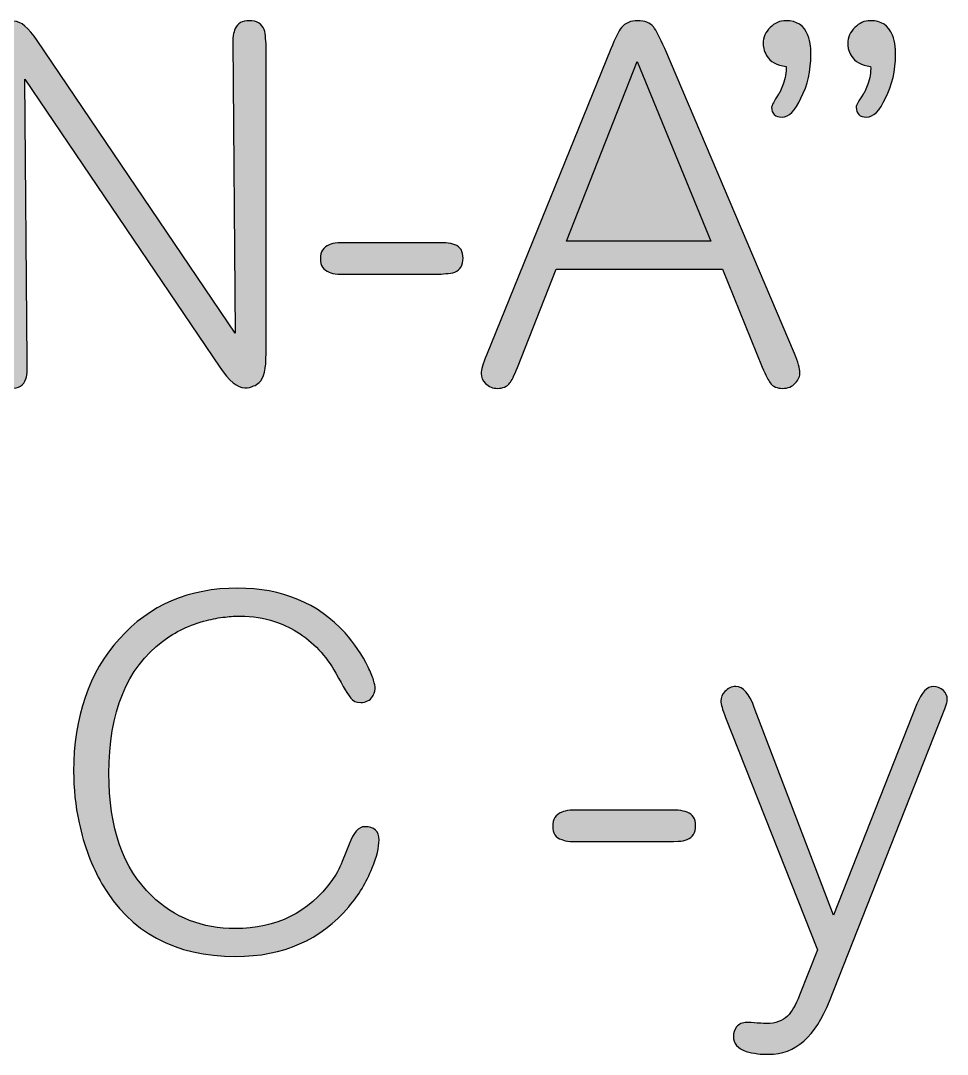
# Model space of a CAD drawing. Header units: centimetres. Extents: x -18.6 to 18.8, y -13 to 11.8.
# Drawn here: x -9.658 to -9.011, y -11.797 to -11.075 of the extents above; entities that cross this region are included whole.
import ezdxf

# ---------------------------------------------------------------- set-up
doc = ezdxf.new("R2010")
doc.units = ezdxf.units.CM
doc.header["$MEASUREMENT"] = 0
doc.layers.add('Layer 1', color=7, linetype='Continuous')

msp = doc.modelspace()

# ---------------------------------------------------------------- hatches: boundary and pattern name
at = {"layer": 'Layer 1', "true_color": 0x373435}
h = msp.add_hatch(color=250, dxfattribs=at)
edge = h.paths.add_edge_path()
edge.add_spline(control_points=[(-9.50988, -11.08883), (-9.50988, -11.08883), (-9.50988, -11.08709), (-9.50988, -11.08709), (-9.50988, -11.08709), (-9.50954, -11.08501), (-9.50954, -11.08501), (-9.5093, -11.08315), (-9.50884, -11.08154), (-9.50814, -11.08015), (-9.50652, -11.07644), (-9.50328, -11.07459), (-9.49841, -11.07459), (-9.49308, -11.07459), (-9.48961, -11.07667), (-9.48799, -11.08084), (-9.4873, -11.08246), (-9.48695, -11.08454), (-9.48695, -11.08709), (-9.48695, -11.08709), (-9.4866, -11.09057), (-9.4866, -11.09057), (-9.4866, -11.09057), (-9.4866, -11.30693), (-9.4866, -11.30693), (-9.4866, -11.31781), (-9.48822, -11.32464), (-9.49146, -11.32742), (-9.49262, -11.32858), (-9.4939, -11.32939), (-9.49529, -11.32985), (-9.49714, -11.33078), (-9.49922, -11.33124), (-9.50154, -11.33124), (-9.50664, -11.33124), (-9.51243, -11.32638), (-9.51892, -11.31666), (-9.51892, -11.31666), (-9.65515, -11.11557), (-9.65515, -11.11557), (-9.65515, -11.11557), (-9.65342, -11.31248), (-9.65342, -11.31248), (-9.65342, -11.31248), (-9.65342, -11.31874), (-9.65342, -11.31874), (-9.65342, -11.32129), (-9.65376, -11.32337), (-9.65445, -11.32499), (-9.65585, -11.32939), (-9.65932, -11.33158), (-9.66488, -11.33158), (-9.67022, -11.33158), (-9.67369, -11.3295), (-9.6753, -11.32534), (-9.67601, -11.32371), (-9.67636, -11.32163), (-9.67636, -11.31908), (-9.67636, -11.31908), (-9.6767, -11.31561), (-9.6767, -11.31561), (-9.6767, -11.31561), (-9.6767, -11.09404), (-9.6767, -11.09404), (-9.6767, -11.09404), (-9.67636, -11.08987), (-9.67636, -11.08987), (-9.67613, -11.08686), (-9.67565, -11.08443), (-9.67496, -11.08257), (-9.67288, -11.07749), (-9.66882, -11.07494), (-9.6628, -11.07494), (-9.65793, -11.07494), (-9.65249, -11.07946), (-9.64646, -11.08848), (-9.64646, -11.08848), (-9.50814, -11.29303), (-9.50814, -11.29303), (-9.50814, -11.29303), (-9.50988, -11.08883), (-9.50988, -11.08883)], knot_values=[0, 0, 0, 0, 0.037037, 0.037037, 0.037037, 0.074074, 0.074074, 0.074074, 0.111111, 0.111111, 0.111111, 0.148148, 0.148148, 0.148148, 0.185185, 0.185185, 0.185185, 0.222222, 0.222222, 0.222222, 0.259259, 0.259259, 0.259259, 0.296296, 0.296296, 0.296296, 0.333333, 0.333333, 0.333333, 0.37037, 0.37037, 0.37037, 0.407407, 0.407407, 0.407407, 0.444444, 0.444444, 0.444444, 0.481481, 0.481481, 0.481481, 0.518519, 0.518519, 0.518519, 0.555556, 0.555556, 0.555556, 0.592593, 0.592593, 0.592593, 0.62963, 0.62963, 0.62963, 0.666667, 0.666667, 0.666667, 0.703704, 0.703704, 0.703704, 0.740741, 0.740741, 0.740741, 0.777778, 0.777778, 0.777778, 0.814815, 0.814815, 0.814815, 0.851852, 0.851852, 0.851852, 0.888889, 0.888889, 0.888889, 0.925926, 0.925926, 0.925926, 0.962963, 0.962963, 0.962963, 1, 1, 1, 1], degree=3, periodic=1)
h = msp.add_hatch(color=250, dxfattribs=at)
edge = h.paths.add_edge_path()
edge.add_spline(control_points=[(-9.28399, -11.24824), (-9.28399, -11.24824), (-9.31109, -11.317), (-9.31109, -11.317), (-9.31341, -11.32279), (-9.31515, -11.32638), (-9.31631, -11.32777), (-9.31839, -11.33032), (-9.32128, -11.33158), (-9.32499, -11.33158), (-9.32824, -11.33158), (-9.33102, -11.33043), (-9.33334, -11.32811), (-9.33542, -11.32603), (-9.33646, -11.32371), (-9.33646, -11.32117), (-9.33646, -11.31863), (-9.33519, -11.31434), (-9.33264, -11.30832), (-9.33264, -11.30832), (-9.24576, -11.09438), (-9.24576, -11.09438), (-9.24274, -11.08675), (-9.24031, -11.08177), (-9.23846, -11.07946), (-9.23567, -11.07621), (-9.23186, -11.07459), (-9.22699, -11.07459), (-9.22212, -11.07459), (-9.21842, -11.07609), (-9.21587, -11.0791), (-9.21425, -11.08119), (-9.2117, -11.08617), (-9.20821, -11.09404), (-9.20821, -11.09404), (-9.11751, -11.30728), (-9.11751, -11.30728), (-9.11497, -11.31329), (-9.1137, -11.31769), (-9.1137, -11.32047), (-9.1137, -11.32302), (-9.11473, -11.32545), (-9.11681, -11.32777), (-9.11913, -11.33032), (-9.12215, -11.33158), (-9.12585, -11.33158), (-9.12956, -11.33158), (-9.13245, -11.33032), (-9.13454, -11.32777), (-9.13569, -11.32615), (-9.13756, -11.32245), (-9.14011, -11.31666), (-9.14011, -11.31666), (-9.16791, -11.24824), (-9.16791, -11.24824), (-9.16791, -11.24824), (-9.28399, -11.24824), (-9.28399, -11.24824)], knot_values=[0, 0, 0, 0, 0.052632, 0.052632, 0.052632, 0.105263, 0.105263, 0.105263, 0.157895, 0.157895, 0.157895, 0.210526, 0.210526, 0.210526, 0.263158, 0.263158, 0.263158, 0.315789, 0.315789, 0.315789, 0.368421, 0.368421, 0.368421, 0.421053, 0.421053, 0.421053, 0.473684, 0.473684, 0.473684, 0.526316, 0.526316, 0.526316, 0.578947, 0.578947, 0.578947, 0.631579, 0.631579, 0.631579, 0.684211, 0.684211, 0.684211, 0.736842, 0.736842, 0.736842, 0.789474, 0.789474, 0.789474, 0.842105, 0.842105, 0.842105, 0.894737, 0.894737, 0.894737, 0.947368, 0.947368, 0.947368, 1, 1, 1, 1], degree=3, periodic=1)
h = msp.add_hatch(color=250, dxfattribs=at)
edge = h.paths.add_edge_path()
edge.add_spline(control_points=[(-9.12343, -11.10654), (-9.1299, -11.10585), (-9.13442, -11.1033), (-9.13698, -11.0989), (-9.13791, -11.09751), (-9.1386, -11.09589), (-9.13906, -11.09404), (-9.13906, -11.09404), (-9.13941, -11.09196), (-9.13941, -11.09196), (-9.13941, -11.09196), (-9.13941, -11.09057), (-9.13941, -11.09057), (-9.13941, -11.08617), (-9.13779, -11.08246), (-9.13454, -11.07946), (-9.13153, -11.07621), (-9.12782, -11.07459), (-9.12343, -11.07459), (-9.116, -11.07459), (-9.11091, -11.07794), (-9.10813, -11.08467), (-9.1072, -11.08698), (-9.10662, -11.08964), (-9.10638, -11.09265), (-9.10615, -11.09381), (-9.10604, -11.09496), (-9.10604, -11.09612), (-9.10604, -11.09612), (-9.10604, -11.0982), (-9.10604, -11.0982), (-9.10604, -11.10955), (-9.10836, -11.11974), (-9.113, -11.12877), (-9.11716, -11.13756), (-9.12156, -11.14196), (-9.1262, -11.14196), (-9.13106, -11.14196), (-9.1335, -11.13965), (-9.1335, -11.13502), (-9.1335, -11.13386), (-9.13187, -11.13085), (-9.12863, -11.12599), (-9.12817, -11.1253), (-9.12771, -11.12448), (-9.12724, -11.12356), (-9.12655, -11.12217), (-9.12597, -11.12067), (-9.12551, -11.11904), (-9.12388, -11.11488), (-9.12319, -11.1107), (-9.12343, -11.10654)], knot_values=[0, 0, 0, 0, 0.058824, 0.058824, 0.058824, 0.117647, 0.117647, 0.117647, 0.176471, 0.176471, 0.176471, 0.235294, 0.235294, 0.235294, 0.294118, 0.294118, 0.294118, 0.352941, 0.352941, 0.352941, 0.411765, 0.411765, 0.411765, 0.470588, 0.470588, 0.470588, 0.529412, 0.529412, 0.529412, 0.588235, 0.588235, 0.588235, 0.647059, 0.647059, 0.647059, 0.705882, 0.705882, 0.705882, 0.764706, 0.764706, 0.764706, 0.823529, 0.823529, 0.823529, 0.882353, 0.882353, 0.882353, 0.941176, 0.941176, 0.941176, 1, 1, 1, 1], degree=3, periodic=1)
h = msp.add_hatch(color=250, dxfattribs=at)
edge = h.paths.add_edge_path()
edge.add_spline(control_points=[(-9.06434, -11.10654), (-9.07083, -11.10585), (-9.07534, -11.1033), (-9.07789, -11.0989), (-9.07882, -11.09751), (-9.07951, -11.09589), (-9.07998, -11.09404), (-9.07998, -11.09404), (-9.08033, -11.09196), (-9.08033, -11.09196), (-9.08033, -11.09196), (-9.08033, -11.09057), (-9.08033, -11.09057), (-9.08033, -11.08617), (-9.07871, -11.08246), (-9.07545, -11.07946), (-9.07244, -11.07621), (-9.06874, -11.07459), (-9.06434, -11.07459), (-9.05693, -11.07459), (-9.05183, -11.07794), (-9.04904, -11.08467), (-9.04811, -11.08698), (-9.04753, -11.08964), (-9.0473, -11.09265), (-9.04708, -11.09381), (-9.04695, -11.09496), (-9.04695, -11.09612), (-9.04695, -11.09612), (-9.04695, -11.0982), (-9.04695, -11.0982), (-9.04695, -11.10955), (-9.04927, -11.11974), (-9.05391, -11.12877), (-9.05809, -11.13756), (-9.06248, -11.14196), (-9.06712, -11.14196), (-9.07199, -11.14196), (-9.07442, -11.13965), (-9.07442, -11.13502), (-9.07442, -11.13386), (-9.07279, -11.13085), (-9.06955, -11.12599), (-9.06909, -11.1253), (-9.06863, -11.12448), (-9.06816, -11.12356), (-9.06747, -11.12217), (-9.06689, -11.12067), (-9.06642, -11.11904), (-9.06481, -11.11488), (-9.06411, -11.1107), (-9.06434, -11.10654)], knot_values=[0, 0, 0, 0, 0.058824, 0.058824, 0.058824, 0.117647, 0.117647, 0.117647, 0.176471, 0.176471, 0.176471, 0.235294, 0.235294, 0.235294, 0.294118, 0.294118, 0.294118, 0.352941, 0.352941, 0.352941, 0.411765, 0.411765, 0.411765, 0.470588, 0.470588, 0.470588, 0.529412, 0.529412, 0.529412, 0.588235, 0.588235, 0.588235, 0.647059, 0.647059, 0.647059, 0.705882, 0.705882, 0.705882, 0.764706, 0.764706, 0.764706, 0.823529, 0.823529, 0.823529, 0.882353, 0.882353, 0.882353, 0.941176, 0.941176, 0.941176, 1, 1, 1, 1], degree=3, periodic=1)
h = msp.add_hatch(color=250, dxfattribs=at)
edge = h.paths.add_edge_path()
edge.add_spline(control_points=[(-9.1759, -11.22879), (-9.1759, -11.22879), (-9.22734, -11.10307), (-9.22734, -11.10307), (-9.22734, -11.10307), (-9.27668, -11.22879), (-9.27668, -11.22879), (-9.27668, -11.22879), (-9.1759, -11.22879), (-9.1759, -11.22879)], knot_values=[0, 0, 0, 0, 0.333333, 0.333333, 0.333333, 0.666667, 0.666667, 0.666667, 1, 1, 1, 1], degree=3, periodic=1)
h = msp.add_hatch(color=250, dxfattribs=at)
edge = h.paths.add_edge_path()
edge.add_spline(control_points=[(-9.36114, -11.22983), (-9.3586, -11.23006), (-9.35651, -11.23053), (-9.35488, -11.23122), (-9.35094, -11.23261), (-9.34898, -11.23574), (-9.34898, -11.24059), (-9.34898, -11.24546), (-9.35094, -11.2487), (-9.35488, -11.25032), (-9.35651, -11.25101), (-9.3586, -11.25137), (-9.36114, -11.25137), (-9.36114, -11.25137), (-9.36426, -11.25171), (-9.36426, -11.25171), (-9.36426, -11.25171), (-9.43656, -11.25171), (-9.43656, -11.25171), (-9.4391, -11.25148), (-9.44107, -11.25101), (-9.44246, -11.25032), (-9.44663, -11.24893), (-9.44871, -11.2458), (-9.44871, -11.24095), (-9.44871, -11.23608), (-9.44663, -11.23284), (-9.44246, -11.23122), (-9.44107, -11.23053), (-9.4391, -11.23006), (-9.43656, -11.22983), (-9.43656, -11.22983), (-9.36114, -11.22983), (-9.36114, -11.22983)], knot_values=[0, 0, 0, 0, 0.090909, 0.090909, 0.090909, 0.181818, 0.181818, 0.181818, 0.272727, 0.272727, 0.272727, 0.363636, 0.363636, 0.363636, 0.454545, 0.454545, 0.454545, 0.545455, 0.545455, 0.545455, 0.636364, 0.636364, 0.636364, 0.727273, 0.727273, 0.727273, 0.818182, 0.818182, 0.818182, 0.909091, 0.909091, 0.909091, 1, 1, 1, 1], degree=3, periodic=1)
h = msp.add_hatch(color=250, dxfattribs=at)
edge = h.paths.add_edge_path()
edge.add_spline(control_points=[(-9.62107, -11.59935), (-9.62107, -11.56115), (-9.61041, -11.53025), (-9.5891, -11.50662), (-9.56801, -11.48301), (-9.54044, -11.4712), (-9.50639, -11.4712), (-9.47558, -11.4712), (-9.45054, -11.48162), (-9.43132, -11.50246), (-9.42483, -11.50986), (-9.4195, -11.51786), (-9.41533, -11.52642), (-9.41371, -11.52967), (-9.41243, -11.53267), (-9.41151, -11.53545), (-9.4108, -11.53799), (-9.41046, -11.53996), (-9.41046, -11.54136), (-9.41046, -11.54205), (-9.41058, -11.54286), (-9.4108, -11.54378), (-9.41127, -11.54494), (-9.41174, -11.54599), (-9.4122, -11.54691), (-9.41406, -11.54969), (-9.41684, -11.55107), (-9.42054, -11.55107), (-9.42355, -11.55107), (-9.42586, -11.55004), (-9.42749, -11.54796), (-9.42911, -11.5461), (-9.43259, -11.54031), (-9.43792, -11.53059), (-9.44464, -11.51831), (-9.45367, -11.50871), (-9.46502, -11.50176), (-9.47036, -11.49852), (-9.47558, -11.49609), (-9.48066, -11.49447), (-9.48809, -11.49192), (-9.49607, -11.49065), (-9.50465, -11.49065), (-9.50789, -11.49065), (-9.51136, -11.49088), (-9.51507, -11.49134), (-9.51948, -11.49181), (-9.52388, -11.49262), (-9.52827, -11.49378), (-9.53986, -11.49678), (-9.55006, -11.50165), (-9.55886, -11.50836), (-9.58388, -11.52712), (-9.5964, -11.55791), (-9.5964, -11.60075), (-9.5964, -11.63872), (-9.58643, -11.66719), (-9.56651, -11.68617), (-9.55076, -11.70146), (-9.5313, -11.70909), (-9.50812, -11.70909), (-9.47939, -11.70909), (-9.45691, -11.69787), (-9.44069, -11.67541), (-9.43792, -11.67171), (-9.43548, -11.6673), (-9.4334, -11.66222), (-9.4334, -11.66222), (-9.43097, -11.65596), (-9.43097, -11.65596), (-9.43097, -11.65596), (-9.42854, -11.65006), (-9.42854, -11.65006), (-9.42552, -11.64196), (-9.42193, -11.6379), (-9.41776, -11.6379), (-9.41104, -11.6379), (-9.40769, -11.64103), (-9.40769, -11.64728), (-9.40769, -11.65238), (-9.4093, -11.65885), (-9.41254, -11.66673), (-9.41649, -11.67669), (-9.42193, -11.68572), (-9.42889, -11.69382), (-9.44835, -11.71697), (-9.47464, -11.72855), (-9.50778, -11.72855), (-9.55041, -11.72855), (-9.58157, -11.71164), (-9.60126, -11.67785), (-9.60845, -11.66534), (-9.61377, -11.6511), (-9.61724, -11.63512), (-9.6198, -11.62309), (-9.62107, -11.61116), (-9.62107, -11.59935)], knot_values=[0, 0, 0, 0, 0.03125, 0.03125, 0.03125, 0.0625, 0.0625, 0.0625, 0.09375, 0.09375, 0.09375, 0.125, 0.125, 0.125, 0.15625, 0.15625, 0.15625, 0.1875, 0.1875, 0.1875, 0.21875, 0.21875, 0.21875, 0.25, 0.25, 0.25, 0.28125, 0.28125, 0.28125, 0.3125, 0.3125, 0.3125, 0.34375, 0.34375, 0.34375, 0.375, 0.375, 0.375, 0.40625, 0.40625, 0.40625, 0.4375, 0.4375, 0.4375, 0.46875, 0.46875, 0.46875, 0.5, 0.5, 0.5, 0.53125, 0.53125, 0.53125, 0.5625, 0.5625, 0.5625, 0.59375, 0.59375, 0.59375, 0.625, 0.625, 0.625, 0.65625, 0.65625, 0.65625, 0.6875, 0.6875, 0.6875, 0.71875, 0.71875, 0.71875, 0.75, 0.75, 0.75, 0.78125, 0.78125, 0.78125, 0.8125, 0.8125, 0.8125, 0.84375, 0.84375, 0.84375, 0.875, 0.875, 0.875, 0.90625, 0.90625, 0.90625, 0.9375, 0.9375, 0.9375, 0.96875, 0.96875, 0.96875, 1, 1, 1, 1], degree=3, periodic=1)
h = msp.add_hatch(color=250, dxfattribs=at)
edge = h.paths.add_edge_path()
edge.add_spline(control_points=[(-9.03199, -11.55212), (-9.02875, -11.54402), (-9.02493, -11.53996), (-9.02053, -11.53996), (-9.01797, -11.53996), (-9.01566, -11.54089), (-9.01357, -11.54275), (-9.01173, -11.5446), (-9.01079, -11.54657), (-9.01079, -11.54865), (-9.01079, -11.5505), (-9.01184, -11.55397), (-9.01392, -11.55907), (-9.01392, -11.55907), (-9.09316, -11.7598), (-9.09316, -11.7598), (-9.10289, -11.78458), (-9.11703, -11.79697), (-9.13555, -11.79697), (-9.13834, -11.79697), (-9.14089, -11.79685), (-9.14321, -11.79661), (-9.14621, -11.79616), (-9.14887, -11.79558), (-9.15119, -11.79488), (-9.15722, -11.7928), (-9.16024, -11.78932), (-9.16024, -11.78446), (-9.16024, -11.78192), (-9.15954, -11.77971), (-9.15815, -11.77787), (-9.1563, -11.77578), (-9.15387, -11.77474), (-9.15084, -11.77474), (-9.15084, -11.77474), (-9.14772, -11.77474), (-9.14772, -11.77474), (-9.14772, -11.77474), (-9.14355, -11.77508), (-9.14355, -11.77508), (-9.13985, -11.77532), (-9.13765, -11.77543), (-9.13695, -11.77543), (-9.1307, -11.77543), (-9.12583, -11.77369), (-9.12236, -11.77022), (-9.11957, -11.76745), (-9.11679, -11.76258), (-9.11401, -11.75564), (-9.11401, -11.75564), (-9.1015, -11.72403), (-9.1015, -11.72403), (-9.1015, -11.72403), (-9.16579, -11.56149), (-9.16579, -11.56149), (-9.16789, -11.55594), (-9.16892, -11.55212), (-9.16892, -11.55004), (-9.16892, -11.54749), (-9.168, -11.54529), (-9.16615, -11.54344), (-9.16406, -11.54112), (-9.16151, -11.53996), (-9.1585, -11.53996), (-9.1534, -11.53996), (-9.14911, -11.54483), (-9.14564, -11.55455), (-9.14564, -11.55455), (-9.09038, -11.69972), (-9.09038, -11.69972), (-9.09038, -11.69972), (-9.03199, -11.55212), (-9.03199, -11.55212)], knot_values=[0, 0, 0, 0, 0.041667, 0.041667, 0.041667, 0.083333, 0.083333, 0.083333, 0.125, 0.125, 0.125, 0.166667, 0.166667, 0.166667, 0.208333, 0.208333, 0.208333, 0.25, 0.25, 0.25, 0.291667, 0.291667, 0.291667, 0.333333, 0.333333, 0.333333, 0.375, 0.375, 0.375, 0.416667, 0.416667, 0.416667, 0.458333, 0.458333, 0.458333, 0.5, 0.5, 0.5, 0.541667, 0.541667, 0.541667, 0.583333, 0.583333, 0.583333, 0.625, 0.625, 0.625, 0.666667, 0.666667, 0.666667, 0.708333, 0.708333, 0.708333, 0.75, 0.75, 0.75, 0.791667, 0.791667, 0.791667, 0.833333, 0.833333, 0.833333, 0.875, 0.875, 0.875, 0.916667, 0.916667, 0.916667, 0.958333, 0.958333, 0.958333, 1, 1, 1, 1], degree=3, periodic=1)
h = msp.add_hatch(color=250, dxfattribs=at)
edge = h.paths.add_edge_path()
edge.add_spline(control_points=[(-9.19882, -11.62644), (-9.19627, -11.62667), (-9.19418, -11.62714), (-9.19255, -11.62783), (-9.18861, -11.62922), (-9.18665, -11.63235), (-9.18665, -11.6372), (-9.18665, -11.64207), (-9.18861, -11.64531), (-9.19255, -11.64693), (-9.19418, -11.64762), (-9.19627, -11.64798), (-9.19882, -11.64798), (-9.19882, -11.64798), (-9.20194, -11.64832), (-9.20194, -11.64832), (-9.20194, -11.64832), (-9.27423, -11.64832), (-9.27423, -11.64832), (-9.27677, -11.64809), (-9.27874, -11.64762), (-9.28013, -11.64693), (-9.28431, -11.64554), (-9.28639, -11.64241), (-9.28639, -11.63756), (-9.28639, -11.63269), (-9.28431, -11.62945), (-9.28013, -11.62783), (-9.27874, -11.62714), (-9.27677, -11.62667), (-9.27423, -11.62644), (-9.27423, -11.62644), (-9.19882, -11.62644), (-9.19882, -11.62644)], knot_values=[0, 0, 0, 0, 0.090909, 0.090909, 0.090909, 0.181818, 0.181818, 0.181818, 0.272727, 0.272727, 0.272727, 0.363636, 0.363636, 0.363636, 0.454545, 0.454545, 0.454545, 0.545455, 0.545455, 0.545455, 0.636364, 0.636364, 0.636364, 0.727273, 0.727273, 0.727273, 0.818182, 0.818182, 0.818182, 0.909091, 0.909091, 0.909091, 1, 1, 1, 1], degree=3, periodic=1)

# ---------------------------------------------------------------- linework, layer by layer
at = {"layer": 'Layer 1', "color": 250}
for points, knots in [([(-9.50988, -11.08883), (-9.50988, -11.08883), (-9.50988, -11.08709), (-9.50988, -11.08709), (-9.50988, -11.08709), (-9.50954, -11.08501), (-9.50954, -11.08501), (-9.5093, -11.08315), (-9.50884, -11.08154), (-9.50814, -11.08015), (-9.50652, -11.07644), (-9.50328, -11.07459), (-9.49841, -11.07459), (-9.49308, -11.07459), (-9.48961, -11.07667), (-9.48799, -11.08084), (-9.4873, -11.08246), (-9.48695, -11.08454), (-9.48695, -11.08709), (-9.48695, -11.08709), (-9.4866, -11.09057), (-9.4866, -11.09057), (-9.4866, -11.09057), (-9.4866, -11.30693), (-9.4866, -11.30693), (-9.4866, -11.31781), (-9.48822, -11.32464), (-9.49146, -11.32742), (-9.49262, -11.32858), (-9.4939, -11.32939), (-9.49529, -11.32985), (-9.49714, -11.33078), (-9.49922, -11.33124), (-9.50154, -11.33124), (-9.50664, -11.33124), (-9.51243, -11.32638), (-9.51892, -11.31666), (-9.51892, -11.31666), (-9.65515, -11.11557), (-9.65515, -11.11557), (-9.65515, -11.11557), (-9.65342, -11.31248), (-9.65342, -11.31248), (-9.65342, -11.31248), (-9.65342, -11.31874), (-9.65342, -11.31874), (-9.65342, -11.32129), (-9.65376, -11.32337), (-9.65445, -11.32499), (-9.65585, -11.32939), (-9.65932, -11.33158), (-9.66488, -11.33158), (-9.67022, -11.33158), (-9.67369, -11.3295), (-9.6753, -11.32534), (-9.67601, -11.32371), (-9.67636, -11.32163), (-9.67636, -11.31908), (-9.67636, -11.31908), (-9.6767, -11.31561), (-9.6767, -11.31561), (-9.6767, -11.31561), (-9.6767, -11.09404), (-9.6767, -11.09404), (-9.6767, -11.09404), (-9.67636, -11.08987), (-9.67636, -11.08987), (-9.67613, -11.08686), (-9.67565, -11.08443), (-9.67496, -11.08257), (-9.67288, -11.07749), (-9.66882, -11.07494), (-9.6628, -11.07494), (-9.65793, -11.07494), (-9.65249, -11.07946), (-9.64646, -11.08848), (-9.64646, -11.08848), (-9.50814, -11.29303), (-9.50814, -11.29303), (-9.50814, -11.29303), (-9.50988, -11.08883), (-9.50988, -11.08883)], [0, 0, 0, 0, 0.037037, 0.037037, 0.037037, 0.074074, 0.074074, 0.074074, 0.111111, 0.111111, 0.111111, 0.148148, 0.148148, 0.148148, 0.185185, 0.185185, 0.185185, 0.222222, 0.222222, 0.222222, 0.259259, 0.259259, 0.259259, 0.296296, 0.296296, 0.296296, 0.333333, 0.333333, 0.333333, 0.37037, 0.37037, 0.37037, 0.407407, 0.407407, 0.407407, 0.444444, 0.444444, 0.444444, 0.481481, 0.481481, 0.481481, 0.518519, 0.518519, 0.518519, 0.555556, 0.555556, 0.555556, 0.592593, 0.592593, 0.592593, 0.62963, 0.62963, 0.62963, 0.666667, 0.666667, 0.666667, 0.703704, 0.703704, 0.703704, 0.740741, 0.740741, 0.740741, 0.777778, 0.777778, 0.777778, 0.814815, 0.814815, 0.814815, 0.851852, 0.851852, 0.851852, 0.888889, 0.888889, 0.888889, 0.925926, 0.925926, 0.925926, 0.962963, 0.962963, 0.962963, 1, 1, 1, 1]), ([(-9.28399, -11.24824), (-9.28399, -11.24824), (-9.31109, -11.317), (-9.31109, -11.317), (-9.31341, -11.32279), (-9.31515, -11.32638), (-9.31631, -11.32777), (-9.31839, -11.33032), (-9.32128, -11.33158), (-9.32499, -11.33158), (-9.32824, -11.33158), (-9.33102, -11.33043), (-9.33334, -11.32811), (-9.33542, -11.32603), (-9.33646, -11.32371), (-9.33646, -11.32117), (-9.33646, -11.31863), (-9.33519, -11.31434), (-9.33264, -11.30832), (-9.33264, -11.30832), (-9.24576, -11.09438), (-9.24576, -11.09438), (-9.24274, -11.08675), (-9.24031, -11.08177), (-9.23846, -11.07946), (-9.23567, -11.07621), (-9.23186, -11.07459), (-9.22699, -11.07459), (-9.22212, -11.07459), (-9.21842, -11.07609), (-9.21587, -11.0791), (-9.21425, -11.08119), (-9.2117, -11.08617), (-9.20821, -11.09404), (-9.20821, -11.09404), (-9.11751, -11.30728), (-9.11751, -11.30728), (-9.11497, -11.31329), (-9.1137, -11.31769), (-9.1137, -11.32047), (-9.1137, -11.32302), (-9.11473, -11.32545), (-9.11681, -11.32777), (-9.11913, -11.33032), (-9.12215, -11.33158), (-9.12585, -11.33158), (-9.12956, -11.33158), (-9.13245, -11.33032), (-9.13454, -11.32777), (-9.13569, -11.32615), (-9.13756, -11.32245), (-9.14011, -11.31666), (-9.14011, -11.31666), (-9.16791, -11.24824), (-9.16791, -11.24824), (-9.16791, -11.24824), (-9.28399, -11.24824), (-9.28399, -11.24824)], [0, 0, 0, 0, 0.052632, 0.052632, 0.052632, 0.105263, 0.105263, 0.105263, 0.157895, 0.157895, 0.157895, 0.210526, 0.210526, 0.210526, 0.263158, 0.263158, 0.263158, 0.315789, 0.315789, 0.315789, 0.368421, 0.368421, 0.368421, 0.421053, 0.421053, 0.421053, 0.473684, 0.473684, 0.473684, 0.526316, 0.526316, 0.526316, 0.578947, 0.578947, 0.578947, 0.631579, 0.631579, 0.631579, 0.684211, 0.684211, 0.684211, 0.736842, 0.736842, 0.736842, 0.789474, 0.789474, 0.789474, 0.842105, 0.842105, 0.842105, 0.894737, 0.894737, 0.894737, 0.947368, 0.947368, 0.947368, 1, 1, 1, 1]), ([(-9.12343, -11.10654), (-9.1299, -11.10585), (-9.13442, -11.1033), (-9.13698, -11.0989), (-9.13791, -11.09751), (-9.1386, -11.09589), (-9.13906, -11.09404), (-9.13906, -11.09404), (-9.13941, -11.09196), (-9.13941, -11.09196), (-9.13941, -11.09196), (-9.13941, -11.09057), (-9.13941, -11.09057), (-9.13941, -11.08617), (-9.13779, -11.08246), (-9.13454, -11.07946), (-9.13153, -11.07621), (-9.12782, -11.07459), (-9.12343, -11.07459), (-9.116, -11.07459), (-9.11091, -11.07794), (-9.10813, -11.08467), (-9.1072, -11.08698), (-9.10662, -11.08964), (-9.10638, -11.09265), (-9.10615, -11.09381), (-9.10604, -11.09496), (-9.10604, -11.09612), (-9.10604, -11.09612), (-9.10604, -11.0982), (-9.10604, -11.0982), (-9.10604, -11.10955), (-9.10836, -11.11974), (-9.113, -11.12877), (-9.11716, -11.13756), (-9.12156, -11.14196), (-9.1262, -11.14196), (-9.13106, -11.14196), (-9.1335, -11.13965), (-9.1335, -11.13502), (-9.1335, -11.13386), (-9.13187, -11.13085), (-9.12863, -11.12599), (-9.12817, -11.1253), (-9.12771, -11.12448), (-9.12724, -11.12356), (-9.12655, -11.12217), (-9.12597, -11.12067), (-9.12551, -11.11904), (-9.12388, -11.11488), (-9.12319, -11.1107), (-9.12343, -11.10654)], [0, 0, 0, 0, 0.058824, 0.058824, 0.058824, 0.117647, 0.117647, 0.117647, 0.176471, 0.176471, 0.176471, 0.235294, 0.235294, 0.235294, 0.294118, 0.294118, 0.294118, 0.352941, 0.352941, 0.352941, 0.411765, 0.411765, 0.411765, 0.470588, 0.470588, 0.470588, 0.529412, 0.529412, 0.529412, 0.588235, 0.588235, 0.588235, 0.647059, 0.647059, 0.647059, 0.705882, 0.705882, 0.705882, 0.764706, 0.764706, 0.764706, 0.823529, 0.823529, 0.823529, 0.882353, 0.882353, 0.882353, 0.941176, 0.941176, 0.941176, 1, 1, 1, 1]), ([(-9.06434, -11.10654), (-9.07083, -11.10585), (-9.07534, -11.1033), (-9.07789, -11.0989), (-9.07882, -11.09751), (-9.07951, -11.09589), (-9.07998, -11.09404), (-9.07998, -11.09404), (-9.08033, -11.09196), (-9.08033, -11.09196), (-9.08033, -11.09196), (-9.08033, -11.09057), (-9.08033, -11.09057), (-9.08033, -11.08617), (-9.07871, -11.08246), (-9.07545, -11.07946), (-9.07244, -11.07621), (-9.06874, -11.07459), (-9.06434, -11.07459), (-9.05693, -11.07459), (-9.05183, -11.07794), (-9.04904, -11.08467), (-9.04811, -11.08698), (-9.04753, -11.08964), (-9.0473, -11.09265), (-9.04708, -11.09381), (-9.04695, -11.09496), (-9.04695, -11.09612), (-9.04695, -11.09612), (-9.04695, -11.0982), (-9.04695, -11.0982), (-9.04695, -11.10955), (-9.04927, -11.11974), (-9.05391, -11.12877), (-9.05809, -11.13756), (-9.06248, -11.14196), (-9.06712, -11.14196), (-9.07199, -11.14196), (-9.07442, -11.13965), (-9.07442, -11.13502), (-9.07442, -11.13386), (-9.07279, -11.13085), (-9.06955, -11.12599), (-9.06909, -11.1253), (-9.06863, -11.12448), (-9.06816, -11.12356), (-9.06747, -11.12217), (-9.06689, -11.12067), (-9.06642, -11.11904), (-9.06481, -11.11488), (-9.06411, -11.1107), (-9.06434, -11.10654)], [0, 0, 0, 0, 0.058824, 0.058824, 0.058824, 0.117647, 0.117647, 0.117647, 0.176471, 0.176471, 0.176471, 0.235294, 0.235294, 0.235294, 0.294118, 0.294118, 0.294118, 0.352941, 0.352941, 0.352941, 0.411765, 0.411765, 0.411765, 0.470588, 0.470588, 0.470588, 0.529412, 0.529412, 0.529412, 0.588235, 0.588235, 0.588235, 0.647059, 0.647059, 0.647059, 0.705882, 0.705882, 0.705882, 0.764706, 0.764706, 0.764706, 0.823529, 0.823529, 0.823529, 0.882353, 0.882353, 0.882353, 0.941176, 0.941176, 0.941176, 1, 1, 1, 1]), ([(-9.1759, -11.22879), (-9.1759, -11.22879), (-9.22734, -11.10307), (-9.22734, -11.10307), (-9.22734, -11.10307), (-9.27668, -11.22879), (-9.27668, -11.22879), (-9.27668, -11.22879), (-9.1759, -11.22879), (-9.1759, -11.22879)], [0, 0, 0, 0, 0.333333, 0.333333, 0.333333, 0.666667, 0.666667, 0.666667, 1, 1, 1, 1]), ([(-9.36114, -11.22983), (-9.3586, -11.23006), (-9.35651, -11.23053), (-9.35488, -11.23122), (-9.35094, -11.23261), (-9.34898, -11.23574), (-9.34898, -11.24059), (-9.34898, -11.24546), (-9.35094, -11.2487), (-9.35488, -11.25032), (-9.35651, -11.25101), (-9.3586, -11.25137), (-9.36114, -11.25137), (-9.36114, -11.25137), (-9.36426, -11.25171), (-9.36426, -11.25171), (-9.36426, -11.25171), (-9.43656, -11.25171), (-9.43656, -11.25171), (-9.4391, -11.25148), (-9.44107, -11.25101), (-9.44246, -11.25032), (-9.44663, -11.24893), (-9.44871, -11.2458), (-9.44871, -11.24095), (-9.44871, -11.23608), (-9.44663, -11.23284), (-9.44246, -11.23122), (-9.44107, -11.23053), (-9.4391, -11.23006), (-9.43656, -11.22983), (-9.43656, -11.22983), (-9.36114, -11.22983), (-9.36114, -11.22983)], [0, 0, 0, 0, 0.090909, 0.090909, 0.090909, 0.181818, 0.181818, 0.181818, 0.272727, 0.272727, 0.272727, 0.363636, 0.363636, 0.363636, 0.454545, 0.454545, 0.454545, 0.545455, 0.545455, 0.545455, 0.636364, 0.636364, 0.636364, 0.727273, 0.727273, 0.727273, 0.818182, 0.818182, 0.818182, 0.909091, 0.909091, 0.909091, 1, 1, 1, 1]), ([(-9.62107, -11.59935), (-9.62107, -11.56115), (-9.61041, -11.53025), (-9.5891, -11.50662), (-9.56801, -11.48301), (-9.54044, -11.4712), (-9.50639, -11.4712), (-9.47558, -11.4712), (-9.45054, -11.48162), (-9.43132, -11.50246), (-9.42483, -11.50986), (-9.4195, -11.51786), (-9.41533, -11.52642), (-9.41371, -11.52967), (-9.41243, -11.53267), (-9.41151, -11.53545), (-9.4108, -11.53799), (-9.41046, -11.53996), (-9.41046, -11.54136), (-9.41046, -11.54205), (-9.41058, -11.54286), (-9.4108, -11.54378), (-9.41127, -11.54494), (-9.41174, -11.54599), (-9.4122, -11.54691), (-9.41406, -11.54969), (-9.41684, -11.55107), (-9.42054, -11.55107), (-9.42355, -11.55107), (-9.42586, -11.55004), (-9.42749, -11.54796), (-9.42911, -11.5461), (-9.43259, -11.54031), (-9.43792, -11.53059), (-9.44464, -11.51831), (-9.45367, -11.50871), (-9.46502, -11.50176), (-9.47036, -11.49852), (-9.47558, -11.49609), (-9.48066, -11.49447), (-9.48809, -11.49192), (-9.49607, -11.49065), (-9.50465, -11.49065), (-9.50789, -11.49065), (-9.51136, -11.49088), (-9.51507, -11.49134), (-9.51948, -11.49181), (-9.52388, -11.49262), (-9.52827, -11.49378), (-9.53986, -11.49678), (-9.55006, -11.50165), (-9.55886, -11.50836), (-9.58388, -11.52712), (-9.5964, -11.55791), (-9.5964, -11.60075), (-9.5964, -11.63872), (-9.58643, -11.66719), (-9.56651, -11.68617), (-9.55076, -11.70146), (-9.5313, -11.70909), (-9.50812, -11.70909), (-9.47939, -11.70909), (-9.45691, -11.69787), (-9.44069, -11.67541), (-9.43792, -11.67171), (-9.43548, -11.6673), (-9.4334, -11.66222), (-9.4334, -11.66222), (-9.43097, -11.65596), (-9.43097, -11.65596), (-9.43097, -11.65596), (-9.42854, -11.65006), (-9.42854, -11.65006), (-9.42552, -11.64196), (-9.42193, -11.6379), (-9.41776, -11.6379), (-9.41104, -11.6379), (-9.40769, -11.64103), (-9.40769, -11.64728), (-9.40769, -11.65238), (-9.4093, -11.65885), (-9.41254, -11.66673), (-9.41649, -11.67669), (-9.42193, -11.68572), (-9.42889, -11.69382), (-9.44835, -11.71697), (-9.47464, -11.72855), (-9.50778, -11.72855), (-9.55041, -11.72855), (-9.58157, -11.71164), (-9.60126, -11.67785), (-9.60845, -11.66534), (-9.61377, -11.6511), (-9.61724, -11.63512), (-9.6198, -11.62309), (-9.62107, -11.61116), (-9.62107, -11.59935)], [0, 0, 0, 0, 0.03125, 0.03125, 0.03125, 0.0625, 0.0625, 0.0625, 0.09375, 0.09375, 0.09375, 0.125, 0.125, 0.125, 0.15625, 0.15625, 0.15625, 0.1875, 0.1875, 0.1875, 0.21875, 0.21875, 0.21875, 0.25, 0.25, 0.25, 0.28125, 0.28125, 0.28125, 0.3125, 0.3125, 0.3125, 0.34375, 0.34375, 0.34375, 0.375, 0.375, 0.375, 0.40625, 0.40625, 0.40625, 0.4375, 0.4375, 0.4375, 0.46875, 0.46875, 0.46875, 0.5, 0.5, 0.5, 0.53125, 0.53125, 0.53125, 0.5625, 0.5625, 0.5625, 0.59375, 0.59375, 0.59375, 0.625, 0.625, 0.625, 0.65625, 0.65625, 0.65625, 0.6875, 0.6875, 0.6875, 0.71875, 0.71875, 0.71875, 0.75, 0.75, 0.75, 0.78125, 0.78125, 0.78125, 0.8125, 0.8125, 0.8125, 0.84375, 0.84375, 0.84375, 0.875, 0.875, 0.875, 0.90625, 0.90625, 0.90625, 0.9375, 0.9375, 0.9375, 0.96875, 0.96875, 0.96875, 1, 1, 1, 1]), ([(-9.03199, -11.55212), (-9.02875, -11.54402), (-9.02493, -11.53996), (-9.02053, -11.53996), (-9.01797, -11.53996), (-9.01566, -11.54089), (-9.01357, -11.54275), (-9.01173, -11.5446), (-9.01079, -11.54657), (-9.01079, -11.54865), (-9.01079, -11.5505), (-9.01184, -11.55397), (-9.01392, -11.55907), (-9.01392, -11.55907), (-9.09316, -11.7598), (-9.09316, -11.7598), (-9.10289, -11.78458), (-9.11703, -11.79697), (-9.13555, -11.79697), (-9.13834, -11.79697), (-9.14089, -11.79685), (-9.14321, -11.79661), (-9.14621, -11.79616), (-9.14887, -11.79558), (-9.15119, -11.79488), (-9.15722, -11.7928), (-9.16024, -11.78932), (-9.16024, -11.78446), (-9.16024, -11.78192), (-9.15954, -11.77971), (-9.15815, -11.77787), (-9.1563, -11.77578), (-9.15387, -11.77474), (-9.15084, -11.77474), (-9.15084, -11.77474), (-9.14772, -11.77474), (-9.14772, -11.77474), (-9.14772, -11.77474), (-9.14355, -11.77508), (-9.14355, -11.77508), (-9.13985, -11.77532), (-9.13765, -11.77543), (-9.13695, -11.77543), (-9.1307, -11.77543), (-9.12583, -11.77369), (-9.12236, -11.77022), (-9.11957, -11.76745), (-9.11679, -11.76258), (-9.11401, -11.75564), (-9.11401, -11.75564), (-9.1015, -11.72403), (-9.1015, -11.72403), (-9.1015, -11.72403), (-9.16579, -11.56149), (-9.16579, -11.56149), (-9.16789, -11.55594), (-9.16892, -11.55212), (-9.16892, -11.55004), (-9.16892, -11.54749), (-9.168, -11.54529), (-9.16615, -11.54344), (-9.16406, -11.54112), (-9.16151, -11.53996), (-9.1585, -11.53996), (-9.1534, -11.53996), (-9.14911, -11.54483), (-9.14564, -11.55455), (-9.14564, -11.55455), (-9.09038, -11.69972), (-9.09038, -11.69972), (-9.09038, -11.69972), (-9.03199, -11.55212), (-9.03199, -11.55212)], [0, 0, 0, 0, 0.041667, 0.041667, 0.041667, 0.083333, 0.083333, 0.083333, 0.125, 0.125, 0.125, 0.166667, 0.166667, 0.166667, 0.208333, 0.208333, 0.208333, 0.25, 0.25, 0.25, 0.291667, 0.291667, 0.291667, 0.333333, 0.333333, 0.333333, 0.375, 0.375, 0.375, 0.416667, 0.416667, 0.416667, 0.458333, 0.458333, 0.458333, 0.5, 0.5, 0.5, 0.541667, 0.541667, 0.541667, 0.583333, 0.583333, 0.583333, 0.625, 0.625, 0.625, 0.666667, 0.666667, 0.666667, 0.708333, 0.708333, 0.708333, 0.75, 0.75, 0.75, 0.791667, 0.791667, 0.791667, 0.833333, 0.833333, 0.833333, 0.875, 0.875, 0.875, 0.916667, 0.916667, 0.916667, 0.958333, 0.958333, 0.958333, 1, 1, 1, 1]), ([(-9.19882, -11.62644), (-9.19627, -11.62667), (-9.19418, -11.62714), (-9.19255, -11.62783), (-9.18861, -11.62922), (-9.18665, -11.63235), (-9.18665, -11.6372), (-9.18665, -11.64207), (-9.18861, -11.64531), (-9.19255, -11.64693), (-9.19418, -11.64762), (-9.19627, -11.64798), (-9.19882, -11.64798), (-9.19882, -11.64798), (-9.20194, -11.64832), (-9.20194, -11.64832), (-9.20194, -11.64832), (-9.27423, -11.64832), (-9.27423, -11.64832), (-9.27677, -11.64809), (-9.27874, -11.64762), (-9.28013, -11.64693), (-9.28431, -11.64554), (-9.28639, -11.64241), (-9.28639, -11.63756), (-9.28639, -11.63269), (-9.28431, -11.62945), (-9.28013, -11.62783), (-9.27874, -11.62714), (-9.27677, -11.62667), (-9.27423, -11.62644), (-9.27423, -11.62644), (-9.19882, -11.62644), (-9.19882, -11.62644)], [0, 0, 0, 0, 0.090909, 0.090909, 0.090909, 0.181818, 0.181818, 0.181818, 0.272727, 0.272727, 0.272727, 0.363636, 0.363636, 0.363636, 0.454545, 0.454545, 0.454545, 0.545455, 0.545455, 0.545455, 0.636364, 0.636364, 0.636364, 0.727273, 0.727273, 0.727273, 0.818182, 0.818182, 0.818182, 0.909091, 0.909091, 0.909091, 1, 1, 1, 1])]:
    msp.add_open_spline(points, degree=3, knots=knots, dxfattribs=at)

doc.saveas('drawing.dxf')
